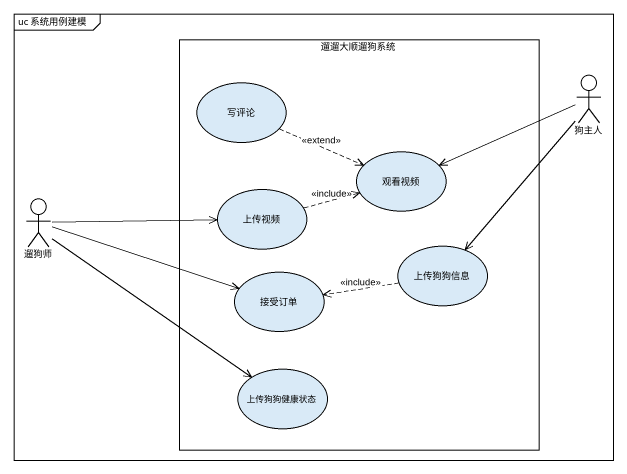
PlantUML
@startuml
mainframe uc 系统用例建模
rectangle 遛遛大顺遛狗系统 {
  usecase 写评论
  usecase 观看视频
  usecase 上传视频
  usecase 接受订单
  usecase 上传狗狗信息
  usecase 上传狗狗健康状态
}
actor 狗主人
actor 遛狗师
写评论 .right.> 观看视频 : <<extend>>
狗主人 -left-> 观看视频
狗主人 --> 上传狗狗信息
遛狗师 -right-> 上传视频
遛狗师 -right-> 接受订单
遛狗师 --> 上传狗狗健康状态
上传视频 .right.> 观看视频 : <<include>>
上传狗狗信息 .left.> 接受订单 : <<include>>
@enduml
